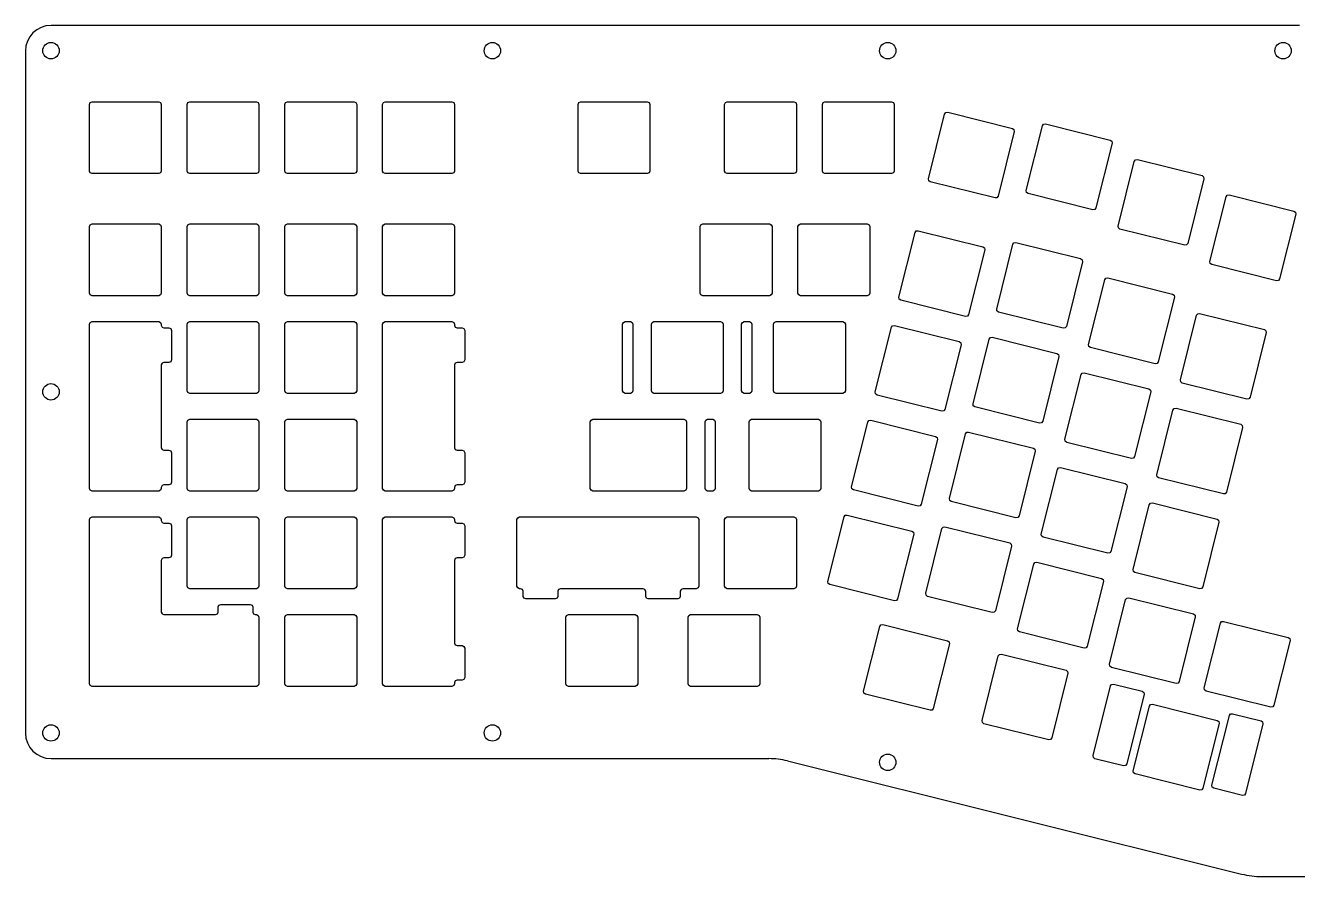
# Model space of a CAD drawing. Header units: millimetres. Extents: x -234 to 234, y -83 to 83.
# Drawn here: x -233.5 to 14.5, y -83 to 83 of the extents above; entities that cross this region are included whole.
import ezdxf

# ---------------------------------------------------------------- set-up
doc = ezdxf.new("R2010")
doc.units = ezdxf.units.MM
doc.layers.add('CUTOUTS', color=1, linetype='CONTINUOUS')
doc.layers.add('PERIMETER', color=5, linetype='CONTINUOUS')

msp = doc.modelspace()

# ---------------------------------------------------------------- linework, layer by layer
at = {"layer": 'CUTOUTS'}
for p, q in [((-221.02526, 67.59981), (-220.878813, 67.953363)), ((-221.02526, 54.59981), (-221.02526, 67.59981)), ((-220.878813, 67.953363), (-220.52526, 68.09981)), ((-220.52526, 68.09981), (-207.52526, 68.09981)), ((-207.52526, 68.09981), (-207.171707, 67.953363)), ((-207.171707, 67.953363), (-207.02526, 67.59981)), ((-207.02526, 67.59981), (-207.02526, 54.59981)), ((-201.97526, 67.59981), (-201.828813, 67.953363)), ((-201.97526, 54.59981), (-201.97526, 67.59981)), ((-201.828813, 67.953363), (-201.47526, 68.09981)), ((-201.47526, 68.09981), (-188.47526, 68.09981)), ((-188.47526, 68.09981), (-188.121707, 67.953363)), ((-188.121707, 67.953363), (-187.97526, 67.59981)), ((-187.97526, 67.59981), (-187.97526, 54.59981)), ((-182.92526, 67.59981), (-182.778813, 67.953363)), ((-182.92526, 54.59981), (-182.92526, 67.59981)), ((-182.778813, 67.953363), (-182.42526, 68.09981)), ((-182.42526, 68.09981), (-169.42526, 68.09981)), ((-169.42526, 68.09981), (-169.071707, 67.953363)), ((-169.071707, 67.953363), (-168.92526, 67.59981)), ((-168.92526, 67.59981), (-168.92526, 54.59981)), ((-163.87526, 67.59981), (-163.728813, 67.953363)), ((-163.87526, 54.59981), (-163.87526, 67.59981)), ((-163.728813, 67.953363), (-163.37526, 68.09981)), ((-163.37526, 68.09981), (-150.37526, 68.09981)), ((-150.37526, 68.09981), (-150.021707, 67.953363)), ((-150.021707, 67.953363), (-149.87526, 67.59981)), ((-149.87526, 67.59981), (-149.87526, 54.59981)), ((-125.77476, 67.59981), (-125.628313, 67.953363)), ((-125.77476, 54.59981), (-125.77476, 67.59981)), ((-125.628313, 67.953363), (-125.27476, 68.09981)), ((-125.27476, 68.09981), (-112.27476, 68.09981)), ((-112.27476, 68.09981), (-111.921207, 67.953363)), ((-111.921207, 67.953363), (-111.77476, 67.59981)), ((-111.77476, 67.59981), (-111.77476, 54.59981)), ((-97.19976, 67.59981), (-97.053313, 67.953363)), ((-97.19976, 54.59981), (-97.19976, 67.59981)), ((-97.053313, 67.953363), (-96.69976, 68.09981)), ((-96.69976, 68.09981), (-83.69976, 68.09981)), ((-83.69976, 68.09981), (-83.346207, 67.953363)), ((-83.346207, 67.953363), (-83.19976, 67.59981)), ((-83.19976, 67.59981), (-83.19976, 54.59981)), ((-78.14976, 67.59981), (-78.003313, 67.953363)), ((-78.14976, 54.59981), (-78.14976, 67.59981)), ((-78.003313, 67.953363), (-77.64976, 68.09981)), ((-77.64976, 68.09981), (-64.64976, 68.09981)), ((-64.64976, 68.09981), (-64.296207, 67.953363)), ((-64.296207, 67.953363), (-64.14976, 67.59981)), ((-64.14976, 67.59981), (-64.14976, 54.59981)), ((-57.47576, 53.09681), (-54.33076, 65.70981)), ((-54.33076, 65.70981), (-54.103403, 66.017899)), ((-54.103403, 66.017899), (-53.72476, 66.07481)), ((-53.72476, 66.07481), (-41.11076, 62.92981)), ((-40.74676, 62.32381), (-43.89176, 49.70981)), ((-41.11076, 62.92981), (-40.803301, 62.702168)), ((-40.803301, 62.702168), (-40.74676, 62.32381)), ((-38.41576, 50.79781), (-35.27076, 63.41181)), ((-35.27076, 63.41181), (-35.043403, 63.719899)), ((-35.043403, 63.719899), (-34.66476, 63.77681)), ((-34.66476, 63.77681), (-22.05076, 60.63181)), ((-21.68676, 60.02481), (-24.83176, 47.41181)), ((-22.05076, 60.63181), (-21.742878, 60.403798)), ((-21.742878, 60.403798), (-21.68676, 60.02481)), ((-220.878813, 54.246257), (-221.02526, 54.59981)), ((-207.02526, 54.59981), (-207.171707, 54.246257)), ((-201.828813, 54.246257), (-201.97526, 54.59981)), ((-187.97526, 54.59981), (-188.121707, 54.246257)), ((-182.778813, 54.246257), (-182.92526, 54.59981)), ((-168.92526, 54.59981), (-169.071707, 54.246257)), ((-163.728813, 54.246257), (-163.87526, 54.59981)), ((-149.87526, 54.59981), (-150.021707, 54.246257)), ((-125.628313, 54.246257), (-125.77476, 54.59981)), ((-111.77476, 54.59981), (-111.921207, 54.246257)), ((-97.053313, 54.246257), (-97.19976, 54.59981)), ((-83.19976, 54.59981), (-83.346207, 54.246257)), ((-78.003313, 54.246257), (-78.14976, 54.59981)), ((-64.14976, 54.59981), (-64.296207, 54.246257)), ((-20.50776, 43.87881), (-17.36276, 56.49281)), ((-17.36276, 56.49281), (-17.135118, 56.800269)), ((-17.135118, 56.800269), (-16.75676, 56.85681)), ((-16.75676, 56.85681), (-4.14276, 53.71181)), ((-220.52526, 54.09981), (-220.878813, 54.246257)), ((-207.52526, 54.09981), (-220.52526, 54.09981)), ((-207.171707, 54.246257), (-207.52526, 54.09981)), ((-201.47526, 54.09981), (-201.828813, 54.246257)), ((-188.47526, 54.09981), (-201.47526, 54.09981)), ((-188.121707, 54.246257), (-188.47526, 54.09981)), ((-182.42526, 54.09981), (-182.778813, 54.246257)), ((-169.42526, 54.09981), (-182.42526, 54.09981)), ((-169.071707, 54.246257), (-169.42526, 54.09981)), ((-163.37526, 54.09981), (-163.728813, 54.246257)), ((-150.37526, 54.09981), (-163.37526, 54.09981)), ((-150.021707, 54.246257), (-150.37526, 54.09981)), ((-125.27476, 54.09981), (-125.628313, 54.246257)), ((-112.27476, 54.09981), (-125.27476, 54.09981)), ((-111.921207, 54.246257), (-112.27476, 54.09981)), ((-96.69976, 54.09981), (-97.053313, 54.246257)), ((-83.69976, 54.09981), (-96.69976, 54.09981)), ((-83.346207, 54.246257), (-83.69976, 54.09981)), ((-77.64976, 54.09981), (-78.003313, 54.246257)), ((-64.64976, 54.09981), (-77.64976, 54.09981)), ((-64.296207, 54.246257), (-64.64976, 54.09981)), ((-57.419642, 52.717822), (-57.47576, 53.09681)), ((-57.11176, 52.48981), (-57.419642, 52.717822)), ((-44.49776, 49.34581), (-57.11176, 52.48981)), ((-3.77876, 53.10581), (-6.92376, 40.49181)), ((-4.14276, 53.71181), (-3.835301, 53.484168)), ((-3.835301, 53.484168), (-3.77876, 53.10581)), ((-43.89176, 49.70981), (-44.119402, 49.402351)), ((-38.359219, 50.419452), (-38.41576, 50.79781)), ((-38.05176, 50.19181), (-38.359219, 50.419452)), ((-25.43776, 47.04681), (-38.05176, 50.19181)), ((0.54524, 49.57381), (0.772882, 49.881269)), ((0.772882, 49.881269), (1.15124, 49.93781)), ((1.15124, 49.93781), (13.76524, 46.79281)), ((-44.119402, 49.402351), (-44.49776, 49.34581)), ((-24.83176, 47.41181), (-25.059117, 47.103721)), ((-2.59976, 36.95981), (0.54524, 49.57381)), ((-25.059117, 47.103721), (-25.43776, 47.04681)), ((14.12924, 46.18681), (10.98524, 33.57281)), ((13.76524, 46.79281), (14.072699, 46.565168)), ((14.072699, 46.565168), (14.12924, 46.18681)), ((-221.02526, 43.78781), (-220.878813, 44.141363)), ((-221.02526, 30.78781), (-221.02526, 43.78781)), ((-220.878813, 44.141363), (-220.52526, 44.28781)), ((-220.52526, 44.28781), (-207.52526, 44.28781)), ((-207.52526, 44.28781), (-207.171707, 44.141363)), ((-207.171707, 44.141363), (-207.02526, 43.78781)), ((-207.02526, 43.78781), (-207.02526, 30.78781)), ((-201.97526, 43.78781), (-201.828813, 44.141363)), ((-201.97526, 30.78781), (-201.97526, 43.78781)), ((-201.828813, 44.141363), (-201.47526, 44.28781)), ((-201.47526, 44.28781), (-188.47526, 44.28781)), ((-188.47526, 44.28781), (-188.121707, 44.141363)), ((-188.121707, 44.141363), (-187.97526, 43.78781)), ((-187.97526, 43.78781), (-187.97526, 30.78781)), ((-182.92526, 43.78781), (-182.778813, 44.141363)), ((-182.92526, 30.78781), (-182.92526, 43.78781)), ((-182.778813, 44.141363), (-182.42526, 44.28781)), ((-182.42526, 44.28781), (-169.42526, 44.28781)), ((-169.42526, 44.28781), (-169.071707, 44.141363)), ((-169.071707, 44.141363), (-168.92526, 43.78781)), ((-168.92526, 43.78781), (-168.92526, 30.78781)), ((-163.87526, 43.78781), (-163.728813, 44.141363)), ((-163.87526, 30.78781), (-163.87526, 43.78781)), ((-163.728813, 44.141363), (-163.37526, 44.28781)), ((-163.37526, 44.28781), (-150.37526, 44.28781)), ((-150.37526, 44.28781), (-150.021707, 44.141363)), ((-150.021707, 44.141363), (-149.87526, 43.78781)), ((-149.87526, 43.78781), (-149.87526, 30.78781)), ((-101.96276, 43.78781), (-101.816313, 44.141363)), ((-101.96276, 30.78781), (-101.96276, 43.78781)), ((-101.816313, 44.141363), (-101.46276, 44.28781)), ((-101.46276, 44.28781), (-88.46276, 44.28781)), ((-88.46276, 44.28781), (-88.109207, 44.141363)), ((-88.109207, 44.141363), (-87.96276, 43.78781)), ((-87.96276, 43.78781), (-87.96276, 30.78781)), ((-82.91276, 43.78781), (-82.766313, 44.141363)), ((-82.91276, 30.78781), (-82.91276, 43.78781)), ((-82.766313, 44.141363), (-82.41276, 44.28781)), ((-82.41276, 44.28781), (-69.41276, 44.28781)), ((-69.41276, 44.28781), (-69.059207, 44.141363)), ((-69.059207, 44.141363), (-68.91276, 43.78781)), ((-68.91276, 43.78781), (-68.91276, 30.78781)), ((-63.23676, 29.99081), (-60.09176, 42.60481)), ((-60.09176, 42.60481), (-59.864118, 42.912269)), ((-59.864118, 42.912269), (-59.48576, 42.96881)), ((-59.48576, 42.96881), (-46.87176, 39.82381)), ((-20.451219, 43.500452), (-20.50776, 43.87881)), ((-20.14376, 43.27281), (-20.451219, 43.500452)), ((-7.52976, 40.12781), (-20.14376, 43.27281)), ((-46.87176, 39.82381), (-46.564301, 39.596168)), ((-44.17676, 27.69281), (-41.03176, 40.30681)), ((-41.03176, 40.30681), (-40.803748, 40.614692)), ((-40.803748, 40.614692), (-40.42476, 40.67081)), ((-40.42476, 40.67081), (-27.81176, 37.52581)), ((-7.151402, 40.184351), (-7.52976, 40.12781)), ((-6.92376, 40.49181), (-7.151402, 40.184351)), ((-46.50776, 39.21781), (-49.65276, 26.60481)), ((-46.564301, 39.596168), (-46.50776, 39.21781)), ((-27.81176, 37.52581), (-27.503671, 37.298453)), ((-27.503671, 37.298453), (-27.44676, 36.91981)), ((-27.44676, 36.91981), (-30.59176, 24.30581)), ((-2.542849, 36.581167), (-2.59976, 36.95981)), ((-2.23476, 36.35381), (-2.542849, 36.581167)), ((10.37824, 33.20881), (-2.23476, 36.35381)), ((-26.26776, 20.77381), (-23.12276, 33.38781)), ((-23.12276, 33.38781), (-22.895118, 33.695269)), ((-22.895118, 33.695269), (-22.51676, 33.75181)), ((-22.51676, 33.75181), (-9.90376, 30.60681)), ((10.757228, 33.264928), (10.37824, 33.20881)), ((10.98524, 33.57281), (10.757228, 33.264928)), ((-220.878813, 30.434257), (-221.02526, 30.78781)), ((-220.52526, 30.28781), (-220.878813, 30.434257)), ((-207.52526, 30.28781), (-220.52526, 30.28781)), ((-207.171707, 30.434257), (-207.52526, 30.28781)), ((-207.02526, 30.78781), (-207.171707, 30.434257)), ((-201.828813, 30.434257), (-201.97526, 30.78781)), ((-201.47526, 30.28781), (-201.828813, 30.434257)), ((-188.47526, 30.28781), (-201.47526, 30.28781)), ((-188.121707, 30.434257), (-188.47526, 30.28781)), ((-187.97526, 30.78781), (-188.121707, 30.434257)), ((-182.778813, 30.434257), (-182.92526, 30.78781)), ((-182.42526, 30.28781), (-182.778813, 30.434257)), ((-169.42526, 30.28781), (-182.42526, 30.28781)), ((-169.071707, 30.434257), (-169.42526, 30.28781)), ((-168.92526, 30.78781), (-169.071707, 30.434257)), ((-163.728813, 30.434257), (-163.87526, 30.78781)), ((-163.37526, 30.28781), (-163.728813, 30.434257)), ((-150.37526, 30.28781), (-163.37526, 30.28781)), ((-150.021707, 30.434257), (-150.37526, 30.28781)), ((-149.87526, 30.78781), (-150.021707, 30.434257)), ((-101.816313, 30.434257), (-101.96276, 30.78781)), ((-101.46276, 30.28781), (-101.816313, 30.434257)), ((-88.46276, 30.28781), (-101.46276, 30.28781)), ((-88.109207, 30.434257), (-88.46276, 30.28781)), ((-87.96276, 30.78781), (-88.109207, 30.434257)), ((-82.766313, 30.434257), (-82.91276, 30.78781)), ((-82.41276, 30.28781), (-82.766313, 30.434257)), ((-69.41276, 30.28781), (-82.41276, 30.28781)), ((-69.059207, 30.434257), (-69.41276, 30.28781)), ((-68.91276, 30.78781), (-69.059207, 30.434257)), ((-63.180219, 29.612452), (-63.23676, 29.99081)), ((-9.53876, 30.00081), (-12.68376, 17.38711)), ((-9.90376, 30.60681), (-9.595671, 30.379453)), ((-9.595671, 30.379453), (-9.53876, 30.00081)), ((-62.87276, 29.38481), (-63.180219, 29.612452)), ((-50.25876, 26.23981), (-62.87276, 29.38481)), ((-44.119849, 27.314167), (-44.17676, 27.69281)), ((-43.81176, 27.08681), (-44.119849, 27.314167)), ((-221.02526, 24.73781), (-220.878813, 25.091363)), ((-220.878813, 25.091363), (-220.52526, 25.23781)), ((-220.52526, 25.23781), (-207.52526, 25.23781)), ((-207.52526, 25.23781), (-207.171707, 25.091363)), ((-207.171707, 25.091363), (-207.02526, 24.73781)), ((-201.97526, 24.73781), (-201.828813, 25.091363)), ((-201.828813, 25.091363), (-201.47526, 25.23781)), ((-201.47526, 25.23781), (-188.47526, 25.23781)), ((-188.47526, 25.23781), (-188.121707, 25.091363)), ((-188.121707, 25.091363), (-187.97526, 24.73781)), ((-182.92526, 24.73781), (-182.778813, 25.091363)), ((-182.778813, 25.091363), (-182.42526, 25.23781)), ((-182.42526, 25.23781), (-169.42526, 25.23781)), ((-169.42526, 25.23781), (-169.071707, 25.091363)), ((-169.071707, 25.091363), (-168.92526, 24.73781)), ((-163.87526, 24.73781), (-163.728813, 25.091363)), ((-163.728813, 25.091363), (-163.37526, 25.23781)), ((-163.37526, 25.23781), (-150.37526, 25.23781)), ((-150.37526, 25.23781), (-150.021707, 25.091363)), ((-150.021707, 25.091363), (-149.87526, 24.73781)), ((-117.08776, 24.73781), (-116.941313, 25.091363)), ((-116.941313, 25.091363), (-116.58776, 25.23781)), ((-116.58776, 25.23781), (-115.58776, 25.23781)), ((-115.58776, 25.23781), (-115.234207, 25.091363)), ((-115.234207, 25.091363), (-115.08776, 24.73781)), ((-111.48776, 24.73781), (-111.341313, 25.091363)), ((-111.341313, 25.091363), (-110.98776, 25.23781)), ((-110.98776, 25.23781), (-97.98776, 25.23781)), ((-97.98776, 25.23781), (-97.634207, 25.091363)), ((-97.634207, 25.091363), (-97.48776, 24.73781)), ((-93.88776, 24.73781), (-93.741313, 25.091363)), ((-93.741313, 25.091363), (-93.38776, 25.23781)), ((-93.38776, 25.23781), (-92.38776, 25.23781)), ((-92.38776, 25.23781), (-92.034207, 25.091363)), ((-92.034207, 25.091363), (-91.88776, 24.73781)), ((-87.67476, 24.73781), (-87.528313, 25.091363)), ((-87.528313, 25.091363), (-87.17476, 25.23781)), ((-87.17476, 25.23781), (-74.17476, 25.23781)), ((-74.17476, 25.23781), (-73.821207, 25.091363)), ((-73.821207, 25.091363), (-73.67476, 24.73781)), ((-49.880117, 26.296721), (-50.25876, 26.23981)), ((-49.65276, 26.60481), (-49.880117, 26.296721)), ((-31.19776, 23.94181), (-43.81176, 27.08681)), ((-8.35976, 13.85491), (-5.21476, 26.46881)), ((-5.21476, 26.46881), (-4.987118, 26.776269)), ((-4.987118, 26.776269), (-4.60876, 26.83281)), ((-4.60876, 26.83281), (8.00524, 23.68781)), ((-221.02526, -7.31229), (-221.02526, 24.73781)), ((-207.02526, 24.73781), (-207.02526, 24.52581)), ((-207.02526, 24.52581), (-206.878813, 24.172257)), ((-206.878813, 24.172257), (-206.52526, 24.02581)), ((-206.52526, 24.02581), (-205.52526, 24.02581)), ((-205.52526, 24.02581), (-205.171707, 23.879363)), ((-205.171707, 23.879363), (-205.02526, 23.52581)), ((-205.02526, 23.52581), (-205.02526, 17.77571)), ((-201.97526, 11.73771), (-201.97526, 24.73781)), ((-187.97526, 24.73781), (-187.97526, 11.73771)), ((-182.92526, 11.73771), (-182.92526, 24.73781)), ((-168.92526, 24.73781), (-168.92526, 11.73771)), ((-163.87526, -7.31229), (-163.87526, 24.73781)), ((-149.87526, 24.73781), (-149.87526, 24.52581)), ((-149.87526, 24.52581), (-149.728813, 24.172257)), ((-149.728813, 24.172257), (-149.37526, 24.02581)), ((-149.37526, 24.02581), (-148.37526, 24.02581)), ((-148.37526, 24.02581), (-148.021707, 23.879363)), ((-148.021707, 23.879363), (-147.87526, 23.52581)), ((-147.87526, 23.52581), (-147.87526, 17.77571)), ((-117.08776, 11.73771), (-117.08776, 24.73781)), ((-115.08776, 24.73781), (-115.08776, 11.73771)), ((-111.48776, 11.73771), (-111.48776, 24.73781)), ((-97.48776, 24.73781), (-97.48776, 11.73771)), ((-93.88776, 11.73771), (-93.88776, 24.73781)), ((-91.88776, 24.73781), (-91.88776, 11.73771)), ((-87.67476, 11.73771), (-87.67476, 24.73781)), ((-73.67476, 24.73781), (-73.67476, 11.73771)), ((-67.84476, 11.50711), (-64.69976, 24.12081)), ((-64.69976, 24.12081), (-64.472118, 24.428269)), ((-64.472118, 24.428269), (-64.09376, 24.48481)), ((-64.09376, 24.48481), (-51.47976, 21.33981)), ((-30.819402, 23.998351), (-31.19776, 23.94181)), ((-30.59176, 24.30581), (-30.819402, 23.998351)), ((8.36924, 23.08181), (5.22424, 10.46801)), ((8.00524, 23.68781), (8.312699, 23.460168)), ((8.312699, 23.460168), (8.36924, 23.08181)), ((-51.11576, 20.73381), (-54.26076, 8.12021)), ((-51.47976, 21.33981), (-51.172301, 21.112168)), ((-51.172301, 21.112168), (-51.11576, 20.73381)), ((-48.78476, 9.20901), (-45.63976, 21.82281)), ((-45.63976, 21.82281), (-45.412118, 22.130269)), ((-45.412118, 22.130269), (-45.03376, 22.18681)), ((-45.03376, 22.18681), (-32.41976, 19.04201)), ((-26.211219, 20.395452), (-26.26776, 20.77381)), ((-25.90376, 20.16781), (-26.211219, 20.395452)), ((-13.28976, 17.02291), (-25.90376, 20.16781)), ((-205.171707, 17.422157), (-205.52526, 17.27571)), ((-205.02526, 17.77571), (-205.171707, 17.422157)), ((-148.021707, 17.422157), (-148.37526, 17.27571)), ((-147.87526, 17.77571), (-148.021707, 17.422157)), ((-32.05576, 18.43591), (-35.20076, 5.82211)), ((-32.41976, 19.04201), (-32.112259, 18.814331)), ((-32.112259, 18.814331), (-32.05576, 18.43591)), ((-12.68376, 17.38711), (-12.911345, 17.079525)), ((-206.878813, 17.129263), (-207.02526, 16.77571)), ((-207.02526, 16.77571), (-207.02526, 0.64971)), ((-206.52526, 17.27571), (-206.878813, 17.129263)), ((-205.52526, 17.27571), (-206.52526, 17.27571)), ((-149.728813, 17.129263), (-149.87526, 16.77571)), ((-149.87526, 16.77571), (-149.87526, 0.64971)), ((-149.37526, 17.27571), (-149.728813, 17.129263)), ((-148.37526, 17.27571), (-149.37526, 17.27571)), ((-30.87676, 2.28991), (-27.73176, 14.90371)), ((-27.73176, 14.90371), (-27.504175, 15.211295)), ((-27.504175, 15.211295), (-27.12576, 15.26791)), ((-27.12576, 15.26791), (-14.51176, 12.12291)), ((-12.911345, 17.079525), (-13.28976, 17.02291)), ((-8.303261, 13.476489), (-8.35976, 13.85491)), ((-7.99576, 13.24881), (-8.303261, 13.476489)), ((4.61824, 10.10381), (-7.99576, 13.24881)), ((-201.828813, 11.384157), (-201.97526, 11.73771)), ((-201.47526, 11.23771), (-201.828813, 11.384157)), ((-188.47526, 11.23771), (-201.47526, 11.23771)), ((-188.121707, 11.384157), (-188.47526, 11.23771)), ((-187.97526, 11.73771), (-188.121707, 11.384157)), ((-182.778813, 11.384157), (-182.92526, 11.73771)), ((-182.42526, 11.23771), (-182.778813, 11.384157)), ((-169.42526, 11.23771), (-182.42526, 11.23771)), ((-169.071707, 11.384157), (-169.42526, 11.23771)), ((-168.92526, 11.73771), (-169.071707, 11.384157)), ((-116.941313, 11.384157), (-117.08776, 11.73771)), ((-116.58776, 11.23771), (-116.941313, 11.384157)), ((-115.58776, 11.23771), (-116.58776, 11.23771)), ((-115.234207, 11.384157), (-115.58776, 11.23771)), ((-115.08776, 11.73771), (-115.234207, 11.384157)), ((-111.341313, 11.384157), (-111.48776, 11.73771)), ((-110.98776, 11.23771), (-111.341313, 11.384157)), ((-97.98776, 11.23771), (-110.98776, 11.23771)), ((-97.634207, 11.384157), (-97.98776, 11.23771)), ((-97.48776, 11.73771), (-97.634207, 11.384157)), ((-93.741313, 11.384157), (-93.88776, 11.73771)), ((-93.38776, 11.23771), (-93.741313, 11.384157)), ((-92.38776, 11.23771), (-93.38776, 11.23771)), ((-92.034207, 11.384157), (-92.38776, 11.23771)), ((-91.88776, 11.73771), (-92.034207, 11.384157)), ((-87.528313, 11.384157), (-87.67476, 11.73771)), ((-87.17476, 11.23771), (-87.528313, 11.384157)), ((-74.17476, 11.23771), (-87.17476, 11.23771)), ((-73.821207, 11.384157), (-74.17476, 11.23771)), ((-73.67476, 11.73771), (-73.821207, 11.384157)), ((-67.788261, 11.128689), (-67.84476, 11.50711)), ((-67.48076, 10.90101), (-67.788261, 11.128689)), ((-54.86676, 7.75601), (-67.48076, 10.90101)), ((-14.14776, 11.51681), (-17.29276, -1.09699)), ((-14.51176, 12.12291), (-14.204259, 11.895231)), ((-14.204259, 11.895231), (-14.14776, 11.51681)), ((4.996655, 10.160425), (4.61824, 10.10381)), ((5.22424, 10.46801), (4.996655, 10.160425)), ((-54.488345, 7.812625), (-54.86676, 7.75601)), ((-54.26076, 8.12021), (-54.488345, 7.812625)), ((-48.728261, 8.830589), (-48.78476, 9.20901)), ((-48.42076, 8.60291), (-48.728261, 8.830589)), ((-35.80676, 5.45791), (-48.42076, 8.60291)), ((-12.96876, -4.62929), (-9.82376, 7.98461)), ((-9.82376, 7.98461), (-9.596175, 8.292195)), ((-9.596175, 8.292195), (-9.21776, 8.34881)), ((-9.21776, 8.34881), (3.39624, 5.20381)), ((-201.97526, 5.68771), (-201.828813, 6.041263)), ((-201.97526, -7.31229), (-201.97526, 5.68771)), ((-201.828813, 6.041263), (-201.47526, 6.18771)), ((-201.47526, 6.18771), (-188.47526, 6.18771)), ((-188.47526, 6.18771), (-188.121707, 6.041263)), ((-188.121707, 6.041263), (-187.97526, 5.68771)), ((-187.97526, 5.68771), (-187.97526, -7.31229)), ((-182.92526, 5.68771), (-182.778813, 6.041263)), ((-182.92526, -7.31229), (-182.92526, 5.68771)), ((-182.778813, 6.041263), (-182.42526, 6.18771)), ((-182.42526, 6.18771), (-169.42526, 6.18771)), ((-169.42526, 6.18771), (-169.071707, 6.041263)), ((-169.071707, 6.041263), (-168.92526, 5.68771)), ((-168.92526, 5.68771), (-168.92526, -7.31229)), ((-123.39376, 5.68771), (-123.247313, 6.041263)), ((-123.39376, -7.31229), (-123.39376, 5.68771)), ((-123.247313, 6.041263), (-122.89376, 6.18771)), ((-122.89376, 6.18771), (-105.13176, 6.18771)), ((-105.13176, 6.18771), (-104.778207, 6.041263)), ((-104.778207, 6.041263), (-104.63176, 5.68771)), ((-104.63176, 5.68771), (-104.63176, -7.31229)), ((-101.03176, 5.68771), (-100.885313, 6.041263)), ((-101.03176, -7.31229), (-101.03176, 5.68771)), ((-100.885313, 6.041263), (-100.53176, 6.18771)), ((-100.53176, 6.18771), (-99.53176, 6.18771)), ((-99.53176, 6.18771), (-99.178207, 6.041263)), ((-99.178207, 6.041263), (-99.03176, 5.68771)), ((-99.03176, 5.68771), (-99.03176, -7.31229)), ((-92.43776, 5.68771), (-92.291313, 6.041263)), ((-92.43776, -7.31229), (-92.43776, 5.68771)), ((-92.291313, 6.041263), (-91.93776, 6.18771)), ((-91.93776, 6.18771), (-78.93776, 6.18771)), ((-78.93776, 6.18771), (-78.584207, 6.041263)), ((-78.584207, 6.041263), (-78.43776, 5.68771)), ((-78.43776, 5.68771), (-78.43776, -7.31229)), ((-72.45376, -6.97699), (-69.30876, 5.63681)), ((-69.30876, 5.63681), (-69.081175, 5.944395)), ((-69.081175, 5.944395), (-68.70276, 6.00101)), ((-68.70276, 6.00101), (-56.08876, 2.85601)), ((-35.428345, 5.514525), (-35.80676, 5.45791)), ((-35.20076, 5.82211), (-35.428345, 5.514525)), ((3.39624, 5.20381), (3.703741, 4.976131)), ((3.703741, 4.976131), (3.76024, 4.59771)), ((-56.08876, 2.85601), (-55.781259, 2.628331)), ((-55.781259, 2.628331), (-55.72476, 2.24991)), ((-53.39376, -9.27509), (-50.24876, 3.33871)), ((-50.24876, 3.33871), (-50.021175, 3.646295)), ((-50.021175, 3.646295), (-49.64276, 3.70291)), ((-49.64276, 3.70291), (-37.02876, 0.55791)), ((3.76024, 4.59771), (0.61524, -8.01619)), ((-207.02526, 0.64971), (-206.878813, 0.296157)), ((-206.878813, 0.296157), (-206.52526, 0.14971)), ((-206.52526, 0.14971), (-205.52526, 0.14971)), ((-205.52526, 0.14971), (-205.171707, 0.003263)), ((-205.171707, 0.003263), (-205.02526, -0.35029)), ((-149.87526, 0.64971), (-149.728813, 0.296157)), ((-149.728813, 0.296157), (-149.37526, 0.14971)), ((-149.37526, 0.14971), (-148.37526, 0.14971)), ((-148.37526, 0.14971), (-148.021707, 0.003263)), ((-148.021707, 0.003263), (-147.87526, -0.35029)), ((-55.72476, 2.24991), (-58.86976, -10.36389)), ((-37.02876, 0.55791), (-36.721259, 0.330231)), ((-36.721259, 0.330231), (-36.66476, -0.04819)), ((-30.820261, 1.911489), (-30.87676, 2.28991)), ((-30.51276, 1.68381), (-30.820261, 1.911489)), ((-17.89876, -1.46119), (-30.51276, 1.68381)), ((-205.02526, -0.35029), (-205.02526, -6.10029)), ((-147.87526, -0.35029), (-147.87526, -6.10029)), ((-36.66476, -0.04819), (-39.80976, -12.66199)), ((-17.520345, -1.404575), (-17.89876, -1.46119)), ((-17.29276, -1.09699), (-17.520345, -1.404575)), ((-35.48576, -16.19429), (-32.34076, -3.58039)), ((-32.34076, -3.58039), (-32.113175, -3.272805)), ((-32.113175, -3.272805), (-31.73476, -3.21619)), ((-31.73476, -3.21619), (-19.12076, -6.36119)), ((-12.912261, -5.007711), (-12.96876, -4.62929)), ((-220.878813, -7.665843), (-221.02526, -7.31229)), ((-207.02526, -7.31229), (-207.171707, -7.665843)), ((-206.878813, -6.746737), (-207.02526, -7.10029)), ((-207.02526, -7.10029), (-207.02526, -7.31229)), ((-206.52526, -6.60029), (-206.878813, -6.746737)), ((-205.52526, -6.60029), (-206.52526, -6.60029)), ((-205.171707, -6.453843), (-205.52526, -6.60029)), ((-205.02526, -6.10029), (-205.171707, -6.453843)), ((-201.828813, -7.665843), (-201.97526, -7.31229)), ((-187.97526, -7.31229), (-188.121707, -7.665843)), ((-182.778813, -7.665843), (-182.92526, -7.31229)), ((-168.92526, -7.31229), (-169.071707, -7.665843)), ((-163.728813, -7.665843), (-163.87526, -7.31229)), ((-149.87526, -7.31229), (-150.021707, -7.665843)), ((-149.728813, -6.746737), (-149.87526, -7.10029)), ((-149.87526, -7.10029), (-149.87526, -7.31229)), ((-149.37526, -6.60029), (-149.728813, -6.746737)), ((-148.37526, -6.60029), (-149.37526, -6.60029)), ((-148.021707, -6.453843), (-148.37526, -6.60029)), ((-147.87526, -6.10029), (-148.021707, -6.453843)), ((-123.247313, -7.665843), (-123.39376, -7.31229)), ((-104.63176, -7.31229), (-104.778207, -7.665843)), ((-100.885313, -7.665843), (-101.03176, -7.31229)), ((-99.03176, -7.31229), (-99.178207, -7.665843)), ((-92.291313, -7.665843), (-92.43776, -7.31229)), ((-78.43776, -7.31229), (-78.584207, -7.665843)), ((-72.397261, -7.355411), (-72.45376, -6.97699)), ((-72.08976, -7.58309), (-72.397261, -7.355411)), ((-18.75676, -6.96729), (-21.90176, -19.58119)), ((-19.12076, -6.36119), (-18.813259, -6.588869)), ((-18.813259, -6.588869), (-18.75676, -6.96729)), ((-12.60476, -5.23539), (-12.912261, -5.007711)), ((0.00924, -8.38039), (-12.60476, -5.23539)), ((-220.52526, -7.81229), (-220.878813, -7.665843)), ((-207.52526, -7.81229), (-220.52526, -7.81229)), ((-207.171707, -7.665843), (-207.52526, -7.81229)), ((-201.47526, -7.81229), (-201.828813, -7.665843)), ((-188.47526, -7.81229), (-201.47526, -7.81229)), ((-188.121707, -7.665843), (-188.47526, -7.81229)), ((-182.42526, -7.81229), (-182.778813, -7.665843)), ((-169.42526, -7.81229), (-182.42526, -7.81229)), ((-169.071707, -7.665843), (-169.42526, -7.81229)), ((-163.37526, -7.81229), (-163.728813, -7.665843)), ((-150.37526, -7.81229), (-163.37526, -7.81229)), ((-150.021707, -7.665843), (-150.37526, -7.81229)), ((-122.89376, -7.81229), (-123.247313, -7.665843)), ((-105.13176, -7.81229), (-122.89376, -7.81229)), ((-104.778207, -7.665843), (-105.13176, -7.81229)), ((-100.53176, -7.81229), (-100.885313, -7.665843)), ((-99.53176, -7.81229), (-100.53176, -7.81229)), ((-99.178207, -7.665843), (-99.53176, -7.81229)), ((-91.93776, -7.81229), (-92.291313, -7.665843)), ((-78.93776, -7.81229), (-91.93776, -7.81229)), ((-78.584207, -7.665843), (-78.93776, -7.81229)), ((-59.47576, -10.72809), (-72.08976, -7.58309)), ((-53.337261, -9.653511), (-53.39376, -9.27509)), ((-53.02976, -9.88119), (-53.337261, -9.653511)), ((-40.41576, -13.02619), (-53.02976, -9.88119)), ((0.387655, -8.323775), (0.00924, -8.38039)), ((0.61524, -8.01619), (0.387655, -8.323775)), ((-59.097345, -10.671475), (-59.47576, -10.72809)), ((-58.86976, -10.36389), (-59.097345, -10.671475)), ((-17.57776, -23.11339), (-14.43276, -10.49949)), ((-14.43276, -10.49949), (-14.205147, -10.191968)), ((-14.205147, -10.191968), (-13.82676, -10.13539)), ((-13.82676, -10.13539), (-1.21276, -13.28029)), ((-221.02526, -13.36229), (-220.878813, -13.008737)), ((-221.02526, -45.41229), (-221.02526, -13.36229)), ((-220.878813, -13.008737), (-220.52526, -12.86229)), ((-220.52526, -12.86229), (-207.52526, -12.86229)), ((-207.52526, -12.86229), (-207.171707, -13.008737)), ((-207.171707, -13.008737), (-207.02526, -13.36229)), ((-207.02526, -13.36229), (-207.02526, -13.57429)), ((-207.02526, -13.57429), (-206.878813, -13.927843)), ((-206.878813, -13.927843), (-206.52526, -14.07429)), ((-206.52526, -14.07429), (-205.52526, -14.07429)), ((-205.52526, -14.07429), (-205.171707, -14.220737)), ((-205.171707, -14.220737), (-205.02526, -14.57429)), ((-205.02526, -14.57429), (-205.02526, -20.32429)), ((-201.97526, -13.36229), (-201.828813, -13.008737)), ((-201.97526, -26.36229), (-201.97526, -13.36229)), ((-201.828813, -13.008737), (-201.47526, -12.86229)), ((-201.47526, -12.86229), (-188.47526, -12.86229)), ((-188.47526, -12.86229), (-188.121707, -13.008737)), ((-188.121707, -13.008737), (-187.97526, -13.36229)), ((-187.97526, -13.36229), (-187.97526, -26.36229)), ((-182.92526, -13.36229), (-182.778813, -13.008737)), ((-182.92526, -26.36229), (-182.92526, -13.36229)), ((-182.778813, -13.008737), (-182.42526, -12.86229)), ((-182.42526, -12.86229), (-169.42526, -12.86229)), ((-169.42526, -12.86229), (-169.071707, -13.008737)), ((-169.071707, -13.008737), (-168.92526, -13.36229)), ((-168.92526, -13.36229), (-168.92526, -26.36229)), ((-163.87526, -13.36229), (-163.728813, -13.008737)), ((-163.87526, -45.41229), (-163.87526, -13.36229)), ((-163.728813, -13.008737), (-163.37526, -12.86229)), ((-163.37526, -12.86229), (-150.37526, -12.86229)), ((-150.37526, -12.86229), (-150.021707, -13.008737)), ((-150.021707, -13.008737), (-149.87526, -13.36229)), ((-149.87526, -13.36229), (-149.87526, -13.57429)), ((-149.87526, -13.57429), (-149.728813, -13.927843)), ((-149.728813, -13.927843), (-149.37526, -14.07429)), ((-149.37526, -14.07429), (-148.37526, -14.07429)), ((-148.37526, -14.07429), (-148.021707, -14.220737)), ((-148.021707, -14.220737), (-147.87526, -14.57429)), ((-147.87526, -14.57429), (-147.87526, -20.32429)), ((-137.68146, -13.36229), (-137.535013, -13.008737)), ((-137.68146, -26.36229), (-137.68146, -13.36229)), ((-137.535013, -13.008737), (-137.18146, -12.86229)), ((-137.18146, -12.86229), (-102.74976, -12.86229)), ((-102.74976, -12.86229), (-102.396853, -13.00909)), ((-102.396853, -13.00909), (-102.25076, -13.36229)), ((-102.25076, -13.36229), (-102.24976, -26.36229)), ((-97.19976, -13.36229), (-97.053313, -13.008737)), ((-97.19976, -26.36229), (-97.19976, -13.36229)), ((-97.053313, -13.008737), (-96.69976, -12.86229)), ((-96.69976, -12.86229), (-83.69976, -12.86229)), ((-83.69976, -12.86229), (-83.346207, -13.008737)), ((-83.346207, -13.008737), (-83.19976, -13.36229)), ((-83.19976, -13.36229), (-83.19976, -26.36229)), ((-77.06276, -25.46119), (-73.91776, -12.84729)), ((-73.91776, -12.84729), (-73.689805, -12.539282)), ((-73.689805, -12.539282), (-73.31076, -12.48309)), ((-73.31076, -12.48309), (-60.69776, -15.62809)), ((-54.85676, -15.14539), (-54.629175, -14.837805)), ((-54.629175, -14.837805), (-54.25076, -14.78119)), ((-54.25076, -14.78119), (-41.63676, -17.92619)), ((-40.037345, -12.969575), (-40.41576, -13.02619)), ((-39.80976, -12.66199), (-40.037345, -12.969575)), ((-0.84776, -13.88649), (-3.99276, -26.50029)), ((-1.21276, -13.28029), (-0.904587, -13.507721)), ((-0.904587, -13.507721), (-0.84776, -13.88649)), ((-60.33276, -16.23419), (-63.47776, -28.84809)), ((-60.69776, -15.62809), (-60.389629, -15.855484)), ((-60.389629, -15.855484), (-60.33276, -16.23419)), ((-58.00176, -27.75929), (-54.85676, -15.14539)), ((-35.428891, -16.572996), (-35.48576, -16.19429)), ((-35.12076, -16.80039), (-35.428891, -16.572996)), ((-22.50776, -19.94539), (-35.12076, -16.80039)), ((-41.27276, -18.53229), (-44.41776, -31.14619)), ((-41.63676, -17.92619), (-41.329259, -18.153869)), ((-41.329259, -18.153869), (-41.27276, -18.53229)), ((-21.90176, -19.58119), (-22.129345, -19.888775)), ((-206.878813, -20.970737), (-207.02526, -21.32429)), ((-207.02526, -21.32429), (-207.02526, -31.41229)), ((-206.52526, -20.82429), (-206.878813, -20.970737)), ((-205.52526, -20.82429), (-206.52526, -20.82429)), ((-205.171707, -20.677843), (-205.52526, -20.82429)), ((-205.02526, -20.32429), (-205.171707, -20.677843)), ((-149.728813, -20.970737), (-149.87526, -21.32429)), ((-149.87526, -21.32429), (-149.87526, -37.45029)), ((-149.37526, -20.82429), (-149.728813, -20.970737)), ((-148.37526, -20.82429), (-149.37526, -20.82429)), ((-148.021707, -20.677843), (-148.37526, -20.82429)), ((-147.87526, -20.32429), (-148.021707, -20.677843)), ((-40.09376, -34.67839), (-36.94876, -22.06459)), ((-36.94876, -22.06459), (-36.721175, -21.757005)), ((-36.721175, -21.757005), (-36.34276, -21.70039)), ((-36.34276, -21.70039), (-23.72876, -24.84539)), ((-22.129345, -19.888775), (-22.50776, -19.94539)), ((-17.520891, -23.492096), (-17.57776, -23.11339)), ((-17.21276, -23.71949), (-17.520891, -23.492096)), ((-4.59976, -26.86449), (-17.21276, -23.71949)), ((-201.828813, -26.715843), (-201.97526, -26.36229)), ((-201.47526, -26.86229), (-201.828813, -26.715843)), ((-188.47526, -26.86229), (-201.47526, -26.86229)), ((-188.121707, -26.715843), (-188.47526, -26.86229)), ((-187.97526, -26.36229), (-188.121707, -26.715843)), ((-182.778813, -26.715843), (-182.92526, -26.36229)), ((-182.42526, -26.86229), (-182.778813, -26.715843)), ((-169.42526, -26.86229), (-182.42526, -26.86229)), ((-169.071707, -26.715843), (-169.42526, -26.86229)), ((-168.92526, -26.36229), (-169.071707, -26.715843)), ((-137.535013, -26.715843), (-137.68146, -26.36229)), ((-137.18146, -26.86229), (-137.535013, -26.715843)), ((-136.96946, -26.86229), (-137.18146, -26.86229)), ((-136.615907, -27.008737), (-136.96946, -26.86229)), ((-136.46946, -27.36229), (-136.615907, -27.008737)), ((-129.573313, -27.008737), (-129.71976, -27.36229)), ((-129.21976, -26.86229), (-129.573313, -27.008737)), ((-113.09376, -26.86229), (-129.21976, -26.86229)), ((-112.740207, -27.008737), (-113.09376, -26.86229)), ((-112.59376, -27.36229), (-112.740207, -27.008737)), ((-105.697313, -27.008737), (-105.84376, -27.36229)), ((-105.34376, -26.86229), (-105.697313, -27.008737)), ((-102.74976, -26.86239), (-105.34376, -26.86229)), ((-102.396186, -26.715893), (-102.74976, -26.86239)), ((-102.24976, -26.36229), (-102.396186, -26.715893)), ((-97.053313, -26.715843), (-97.19976, -26.36229)), ((-96.69976, -26.86229), (-97.053313, -26.715843)), ((-83.69976, -26.86229), (-96.69976, -26.86229)), ((-83.346207, -26.715843), (-83.69976, -26.86229)), ((-83.19976, -26.36229), (-83.346207, -26.715843)), ((-77.005891, -25.839896), (-77.06276, -25.46119)), ((-76.69776, -26.06729), (-77.005891, -25.839896)), ((-64.08476, -29.21229), (-76.69776, -26.06729)), ((-23.36476, -25.45149), (-26.50976, -38.06529)), ((-23.72876, -24.84539), (-23.421259, -25.073069)), ((-23.421259, -25.073069), (-23.36476, -25.45149)), ((-4.220715, -26.808298), (-4.59976, -26.86449)), ((-3.99276, -26.50029), (-4.220715, -26.808298)), ((-136.46946, -28.36229), (-136.46946, -27.36229)), ((-136.323013, -28.715843), (-136.46946, -28.36229)), ((-135.96946, -28.86229), (-136.323013, -28.715843)), ((-130.21976, -28.86229), (-135.96946, -28.86229)), ((-129.866207, -28.715843), (-130.21976, -28.86229)), ((-129.71976, -28.36229), (-129.866207, -28.715843)), ((-129.71976, -27.36229), (-129.71976, -28.36229)), ((-112.59376, -28.36229), (-112.59376, -27.36229)), ((-112.447313, -28.715843), (-112.59376, -28.36229)), ((-112.09376, -28.86229), (-112.447313, -28.715843)), ((-106.34376, -28.86229), (-112.09376, -28.86229)), ((-105.990207, -28.715843), (-106.34376, -28.86229)), ((-105.84376, -28.36229), (-105.990207, -28.715843)), ((-105.84376, -27.36229), (-105.84376, -28.36229)), ((-63.705715, -29.156098), (-64.08476, -29.21229)), ((-63.47776, -28.84809), (-63.705715, -29.156098)), ((-57.945261, -28.137711), (-58.00176, -27.75929)), ((-57.63776, -28.36539), (-57.945261, -28.137711)), ((-45.02376, -31.51039), (-57.63776, -28.36539)), ((-22.18576, -41.59749), (-19.04076, -28.98369)), ((-19.04076, -28.98369), (-18.813175, -28.676105)), ((-18.813175, -28.676105), (-18.43476, -28.61949)), ((-18.43476, -28.61949), (-5.82076, -31.76449)), ((-207.02526, -31.41229), (-206.878813, -31.765843)), ((-206.878813, -31.765843), (-206.52526, -31.91229)), ((-206.52526, -31.91229), (-196.43726, -31.91229)), ((-196.43726, -31.91229), (-196.083707, -31.765843)), ((-196.083707, -31.765843), (-195.93726, -31.41229)), ((-195.93726, -30.41229), (-195.790813, -30.058737)), ((-195.93726, -31.41229), (-195.93726, -30.41229)), ((-195.790813, -30.058737), (-195.43726, -29.91229)), ((-195.43726, -29.91229), (-189.68726, -29.91229)), ((-189.68726, -29.91229), (-189.333707, -30.058737)), ((-189.333707, -30.058737), (-189.18726, -30.41229)), ((-189.18726, -30.41229), (-189.18726, -31.41229)), ((-189.18726, -31.41229), (-189.040813, -31.765843)), ((-189.040813, -31.765843), (-188.68726, -31.91229)), ((-188.68726, -31.91229), (-188.47526, -31.91229)), ((-188.47526, -31.91229), (-188.121707, -32.058737)), ((-188.121707, -32.058737), (-187.97526, -32.41229)), ((-182.92526, -32.41229), (-182.778813, -32.058737)), ((-182.778813, -32.058737), (-182.42526, -31.91229)), ((-182.42526, -31.91229), (-169.42526, -31.91229)), ((-169.42526, -31.91229), (-169.071707, -32.058737)), ((-169.071707, -32.058737), (-168.92526, -32.41229)), ((-128.15676, -32.41229), (-128.010313, -32.058737)), ((-128.010313, -32.058737), (-127.65676, -31.91229)), ((-127.65676, -31.91229), (-114.65676, -31.91229)), ((-114.65676, -31.91229), (-114.303207, -32.058737)), ((-114.303207, -32.058737), (-114.15676, -32.41229)), ((-104.34376, -32.41229), (-104.197313, -32.058737)), ((-104.197313, -32.058737), (-103.84376, -31.91229)), ((-103.84376, -31.91229), (-90.84376, -31.91229)), ((-90.84376, -31.91229), (-90.490207, -32.058737)), ((-90.490207, -32.058737), (-90.34376, -32.41229)), ((-44.645345, -31.453775), (-45.02376, -31.51039)), ((-44.41776, -31.14619), (-44.645345, -31.453775)), ((-5.82076, -31.76449), (-5.513259, -31.992169)), ((-5.513259, -31.992169), (-5.45676, -32.37059)), ((-187.97526, -32.41229), (-187.97526, -45.41229)), ((-182.92526, -45.41229), (-182.92526, -32.41229)), ((-168.92526, -32.41229), (-168.92526, -45.41229)), ((-128.15676, -45.41229), (-128.15676, -32.41229)), ((-114.15676, -32.41229), (-114.15676, -45.41229)), ((-104.34376, -45.41229), (-104.34376, -32.41229)), ((-90.34376, -32.41229), (-90.34376, -45.41229)), ((-70.11876, -46.82569), (-66.97376, -34.21179)), ((-66.97376, -34.21179), (-66.745776, -33.903845)), ((-66.745776, -33.903845), (-66.36676, -33.84769)), ((-66.36676, -33.84769), (-53.75376, -36.99259)), ((-40.037261, -35.056811), (-40.09376, -34.67839)), ((-5.45676, -32.37059), (-8.60176, -44.98439)), ((-3.70176, -46.20609), (-0.55676, -33.59229)), ((-0.55676, -33.59229), (-0.329175, -33.284705)), ((-0.329175, -33.284705), (0.04924, -33.22809)), ((0.04924, -33.22809), (12.66324, -36.37309)), ((-53.75376, -36.99259), (-53.445587, -37.220021)), ((-39.72976, -35.28449), (-40.037261, -35.056811)), ((-27.11576, -38.42949), (-39.72976, -35.28449)), ((13.02724, -36.97919), (9.88224, -49.59299)), ((12.66324, -36.37309), (12.970741, -36.600769)), ((12.970741, -36.600769), (13.02724, -36.97919)), ((-149.87526, -37.45029), (-149.728813, -37.803843)), ((-149.728813, -37.803843), (-149.37526, -37.95029)), ((-149.37526, -37.95029), (-148.37526, -37.95029)), ((-148.37526, -37.95029), (-148.021707, -38.096737)), ((-148.021707, -38.096737), (-147.87526, -38.45029)), ((-147.87526, -38.45029), (-147.87526, -44.20029)), ((-53.38876, -37.59879), (-56.53376, -50.21259)), ((-53.445587, -37.220021), (-53.38876, -37.59879)), ((-43.86776, -39.97259), (-43.640175, -39.665005)), ((-43.640175, -39.665005), (-43.26176, -39.60839)), ((-43.26176, -39.60839), (-30.64776, -42.75339)), ((-26.737345, -38.372875), (-27.11576, -38.42949)), ((-26.50976, -38.06529), (-26.737345, -38.372875)), ((-47.01276, -52.58649), (-43.86776, -39.97259)), ((-22.129261, -41.975911), (-22.18576, -41.59749)), ((-21.82176, -42.20359), (-22.129261, -41.975911)), ((-148.021707, -44.553843), (-148.37526, -44.70029)), ((-147.87526, -44.20029), (-148.021707, -44.553843)), ((-30.28376, -43.35949), (-33.42876, -55.97339)), ((-30.64776, -42.75339), (-30.340259, -42.981069)), ((-30.340259, -42.981069), (-30.28376, -43.35949)), ((-9.20776, -45.34859), (-21.82176, -42.20359)), ((-220.878813, -45.765843), (-221.02526, -45.41229)), ((-220.52526, -45.91229), (-220.878813, -45.765843)), ((-188.47526, -45.91229), (-220.52526, -45.91229)), ((-188.121707, -45.765843), (-188.47526, -45.91229)), ((-187.97526, -45.41229), (-188.121707, -45.765843)), ((-182.778813, -45.765843), (-182.92526, -45.41229)), ((-182.42526, -45.91229), (-182.778813, -45.765843)), ((-169.42526, -45.91229), (-182.42526, -45.91229)), ((-169.071707, -45.765843), (-169.42526, -45.91229)), ((-168.92526, -45.41229), (-169.071707, -45.765843)), ((-163.728813, -45.765843), (-163.87526, -45.41229)), ((-163.37526, -45.91229), (-163.728813, -45.765843)), ((-150.37526, -45.91229), (-163.37526, -45.91229)), ((-150.021707, -45.765843), (-150.37526, -45.91229)), ((-149.87526, -45.41229), (-150.021707, -45.765843)), ((-149.728813, -44.846737), (-149.87526, -45.20029)), ((-149.87526, -45.20029), (-149.87526, -45.41229)), ((-149.37526, -44.70029), (-149.728813, -44.846737)), ((-148.37526, -44.70029), (-149.37526, -44.70029)), ((-128.010313, -45.765843), (-128.15676, -45.41229)), ((-127.65676, -45.91229), (-128.010313, -45.765843)), ((-114.65676, -45.91229), (-127.65676, -45.91229)), ((-114.303207, -45.765843), (-114.65676, -45.91229)), ((-114.15676, -45.41229), (-114.303207, -45.765843)), ((-104.197313, -45.765843), (-104.34376, -45.41229)), ((-103.84376, -45.91229), (-104.197313, -45.765843)), ((-90.84376, -45.91229), (-103.84376, -45.91229)), ((-90.490207, -45.765843), (-90.84376, -45.91229)), ((-90.34376, -45.41229), (-90.490207, -45.765843)), ((-70.061891, -47.204396), (-70.11876, -46.82569)), ((-25.37676, -59.40459), (-21.98976, -45.82039)), ((-21.98976, -45.82039), (-21.762175, -45.512805)), ((-21.762175, -45.512805), (-21.38376, -45.45619)), ((-21.38376, -45.45619), (-15.80476, -46.84729)), ((-15.80476, -46.84729), (-15.497259, -47.074969)), ((-15.497259, -47.074969), (-15.44076, -47.45339)), ((-8.829345, -45.291975), (-9.20776, -45.34859)), ((-8.60176, -44.98439), (-8.829345, -45.291975)), ((-3.645261, -46.584511), (-3.70176, -46.20609)), ((-3.33776, -46.81219), (-3.645261, -46.584511)), ((9.27624, -49.95719), (-3.33776, -46.81219)), ((-69.75376, -47.43179), (-70.061891, -47.204396)), ((-57.14076, -50.57679), (-69.75376, -47.43179)), ((-15.44076, -47.45339), (-18.82676, -61.03749)), ((-14.40776, -49.77209), (-14.180175, -49.464505)), ((-14.180175, -49.464505), (-13.80176, -49.40789)), ((-13.80176, -49.40789), (-1.18776, -52.55289)), ((9.88224, -49.59299), (9.654655, -49.900575)), ((-56.761715, -50.520598), (-57.14076, -50.57679)), ((-56.53376, -50.21259), (-56.761715, -50.520598)), ((-17.55276, -62.38599), (-14.40776, -49.77209)), ((-2.20976, -65.18069), (1.17724, -51.59659)), ((1.17724, -51.59659), (1.404825, -51.289005)), ((1.404825, -51.289005), (1.78324, -51.23239)), ((1.78324, -51.23239), (7.36224, -52.62339)), ((9.654655, -49.900575), (9.27624, -49.95719)), ((-46.956261, -52.964911), (-47.01276, -52.58649)), ((-46.64876, -53.19259), (-46.956261, -52.964911)), ((-34.03476, -56.33749), (-46.64876, -53.19259)), ((-0.82376, -53.15899), (-3.96876, -65.77289)), ((-1.18776, -52.55289), (-0.880259, -52.780569)), ((-0.880259, -52.780569), (-0.82376, -53.15899)), ((7.72624, -53.22949), (4.33924, -66.81369)), ((7.36224, -52.62339), (7.669741, -52.851069)), ((7.669741, -52.851069), (7.72624, -53.22949)), ((-33.656373, -56.280912), (-34.03476, -56.33749)), ((-33.42876, -55.97339), (-33.656373, -56.280912)), ((-25.320261, -59.783011), (-25.37676, -59.40459)), ((-25.01276, -60.01069), (-25.320261, -59.783011)), ((-19.43376, -61.40169), (-25.01276, -60.01069)), ((-19.054715, -61.345498), (-19.43376, -61.40169)), ((-18.82676, -61.03749), (-19.054715, -61.345498)), ((-17.496261, -62.764411), (-17.55276, -62.38599)), ((-17.18876, -62.99209), (-17.496261, -62.764411)), ((-4.57476, -66.13709), (-17.18876, -62.99209)), ((-4.196345, -66.080475), (-4.57476, -66.13709)), ((-3.96876, -65.77289), (-4.196345, -66.080475)), ((-2.153261, -65.559111), (-2.20976, -65.18069)), ((-1.84576, -65.78679), (-2.153261, -65.559111)), ((3.73324, -67.17789), (-1.84576, -65.78679)), ((4.33924, -66.81369), (4.111655, -67.121275)), ((4.111655, -67.121275), (3.73324, -67.17789))]:
    msp.add_line(p, q, dxfattribs=at)
for centre in [(-228.525412, 78.073493), (-142.47574, 78.073493), (-65.408957, 78.073493), (11.657827, 78.073493), (-228.525412, 11.542339), (-228.525412, -54.988815), (-142.47574, -54.988815), (-65.408957, -60.718216)]:
    msp.add_circle(centre, 1.6, dxfattribs=at)
at = {"layer": 'PERIMETER'}
for p, q in [((14.821564, 82.99981), (-228.50024, 82.99981)), ((-233.50024, 77.99981), (-233.50024, -54.99979)), ((-228.50024, -59.99979), (-88.569311, -59.99979)), ((-84.940555, -60.445336), (3.556692, -82.509709)), ((7.548323, -82.99981), (35.952157, -82.99981))]:
    msp.add_line(p, q, dxfattribs=at)
for centre, radius, start, end in [((-228.50024, 77.99981), 5, 90, 180), ((-228.50024, -54.99979), 5, 180, 270), ((-88.569311, -74.99979), 15, 76.00028551, 90), ((7.548323, -66.49981), 16.5, 256.00028551, 270)]:
    msp.add_arc(centre, radius, start, end, dxfattribs=at)

doc.saveas('drawing.dxf')
